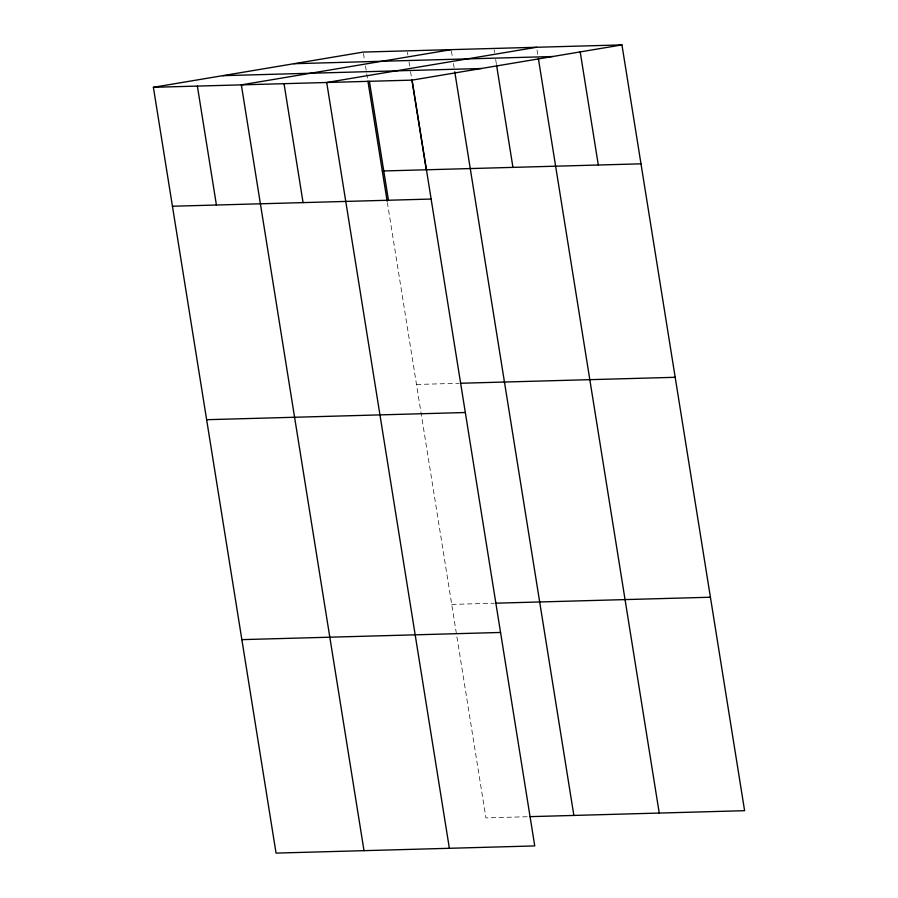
<?xml version="1.0" encoding="UTF-8"?>
<svg xmlns="http://www.w3.org/2000/svg" width="898" height="898" viewBox="0 0 898 898"><rect width="100%" height="100%" fill="white"/><g stroke="black" fill="none" stroke-linecap="round" stroke-linejoin="round"><path stroke-width="0.67" stroke-dasharray="4.49 3.37" d="M416.492 384.467L459.103 383.289M451.728 604.41L494.327 603.22M527.148 816.731L485.919 817.876L387.375 202.679M537.026 50.03L537.913 55.564M494.113 49.839L494.562 52.6M495.662 59.515L496.336 63.668M451.436 51.018L452.536 57.932M453.423 63.466L454.096 67.619M407.456 52.241L407.894 55.003M409.005 61.917L409.668 66.07M410.554 71.604L411.666 78.519M363.477 53.453L364.588 60.368M365.475 65.902L367.686 79.731"/><path stroke-width="1.35" d="M153.39 87.308L412.081 80.124L534.748 845.927L276.056 853.1L153.39 87.308L363.252 52.073L621.944 44.9L744.61 810.692L529.899 816.652M451.211 49.637L241.349 84.861L364.004 850.664M536.577 47.268L326.715 82.493L449.37 848.296M412.081 80.124L621.944 44.9M294.005 63.702L552.697 56.529M222.648 75.679L481.339 68.506M382.301 171.002L641.004 163.829M172.438 206.237L431.13 199.053M460.472 383.255L675.195 377.295M206.63 419.703L465.321 412.519M495.707 603.187L710.419 597.226M241.865 639.634L500.556 632.461M580.153 51.613L598.315 165.019M538.351 58.336L659.244 813.06M496.549 65.049L512.949 167.387M454.758 71.761L573.867 815.429M411.89 79.9L426.281 169.789M369.404 81.314L388.452 200.243M367.911 81.112L387.161 201.309M284.026 83.682L303.075 202.611M197.369 86.085L216.418 205.013"/></g></svg>
